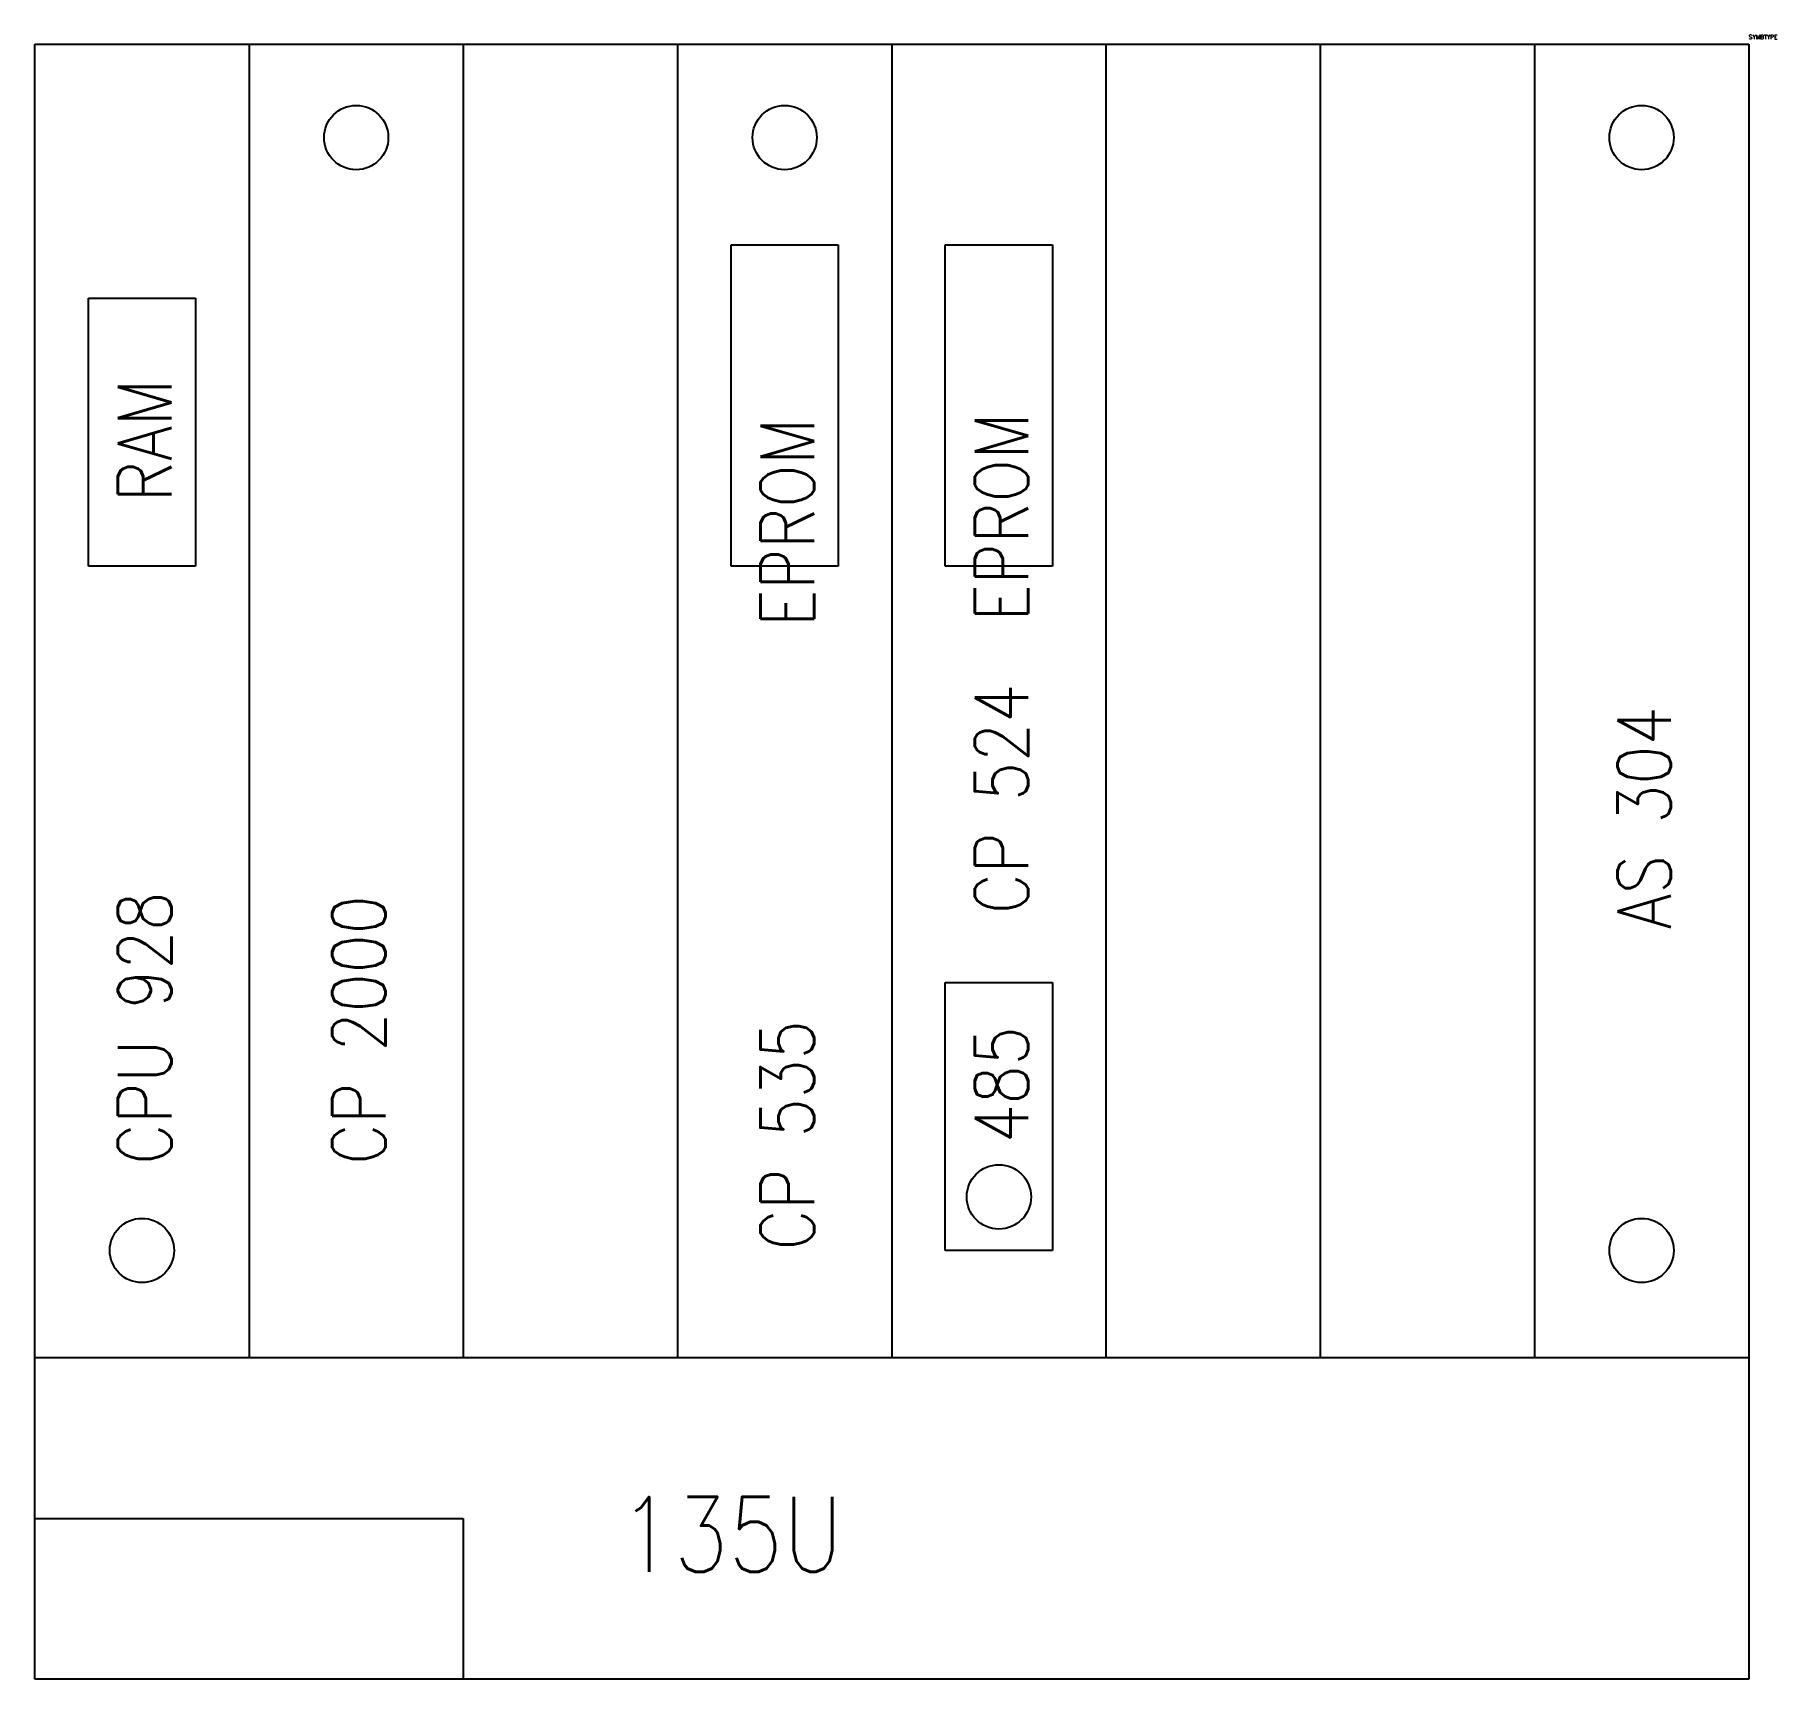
# Model space of a CAD drawing. Extents: x 30 to 111.3, y 179.5 to 256.2.
import ezdxf
from ezdxf.enums import TextEntityAlignment as Align

# ---------------------------------------------------------------- set-up
doc = ezdxf.new("R2010")
doc.units = 0
doc.header["$LTSCALE"] = 6
doc.header["$MEASUREMENT"] = 0
doc.layers.get('0').update_dxf_attribs({"linetype": 'CONTINUOUS'})
doc.layers.add('1', color=7, linetype='CONTINUOUS')
doc.styles.get("Standard").update_dxf_attribs({"font": 'simplex', "width": 0.85})

msp = doc.modelspace()

# ---------------------------------------------------------------- linework, layer by layer
at = {"layer": '1'}
for p, q in [((30, 255.771), (110, 255.771)), ((30, 179.481), (30, 255.771)), ((40, 255.771), (40, 194.481)), ((50, 255.771), (50, 194.481)), ((60, 255.771), (60, 194.481)), ((70, 255.771), (70, 194.481)), ((80, 255.771), (80, 194.481)), ((90, 255.771), (90, 194.481)), ((100, 255.771), (100, 194.481)), ((110, 255.771), (110, 179.481)), ((62.5, 231.407), (62.5, 246.407)), ((62.5, 246.407), (67.5, 246.407)), ((67.5, 246.407), (67.5, 231.407)), ((72.5, 231.407), (72.5, 246.407)), ((72.5, 246.407), (77.5, 246.407)), ((77.5, 246.407), (77.5, 231.407)), ((32.5, 231.407), (32.5, 243.907)), ((32.5, 243.907), (37.5, 243.907)), ((37.5, 243.907), (37.5, 231.407)), ((37.5, 231.407), (32.5, 231.407)), ((67.5, 231.407), (62.5, 231.407)), ((77.5, 231.407), (72.5, 231.407)), ((72.5, 199.481), (72.5, 211.981)), ((72.5, 211.981), (77.5, 211.981)), ((77.5, 211.981), (77.5, 199.481)), ((77.5, 199.481), (72.5, 199.481)), ((30, 194.481), (110, 194.481)), ((30, 186.981), (50, 186.981)), ((50, 186.981), (50, 179.481)), ((110, 179.481), (30, 179.481))]:
    msp.add_line(p, q, dxfattribs=at)
for centre in [(45, 251.407), (65, 251.407), (105, 251.407), (75, 201.981), (35, 199.481), (105, 199.481)]:
    msp.add_circle(centre, 1.5, dxfattribs=at)

# ---------------------------------------------------------------- texts
at = {"flags": 1}
msp.add_attdef('SYMBTYPE', (110, 256), 'GN', height=0.2, dxfattribs=at)
at = {"layer": '1', "width": 0.85}
for s, p in [('RAM', (36.372, 234.407)), ('CP 535           EPROM', (66.372, 199.481)), ('485   CP 524  EPROM', (76.372, 204.481)), ('AS 304', (106.372, 214.481)), ('CPU 928          ', (36.372, 203.481)), ('CP 2000', (46.372, 203.481))]:
    msp.add_text(s, height=2.5, rotation=90, dxfattribs=at).set_placement(p)
msp.add_text('135U', height=3.5, dxfattribs=at).set_placement((62.5, 184.481), align=Align.CENTER)

doc.saveas('drawing.dxf')
